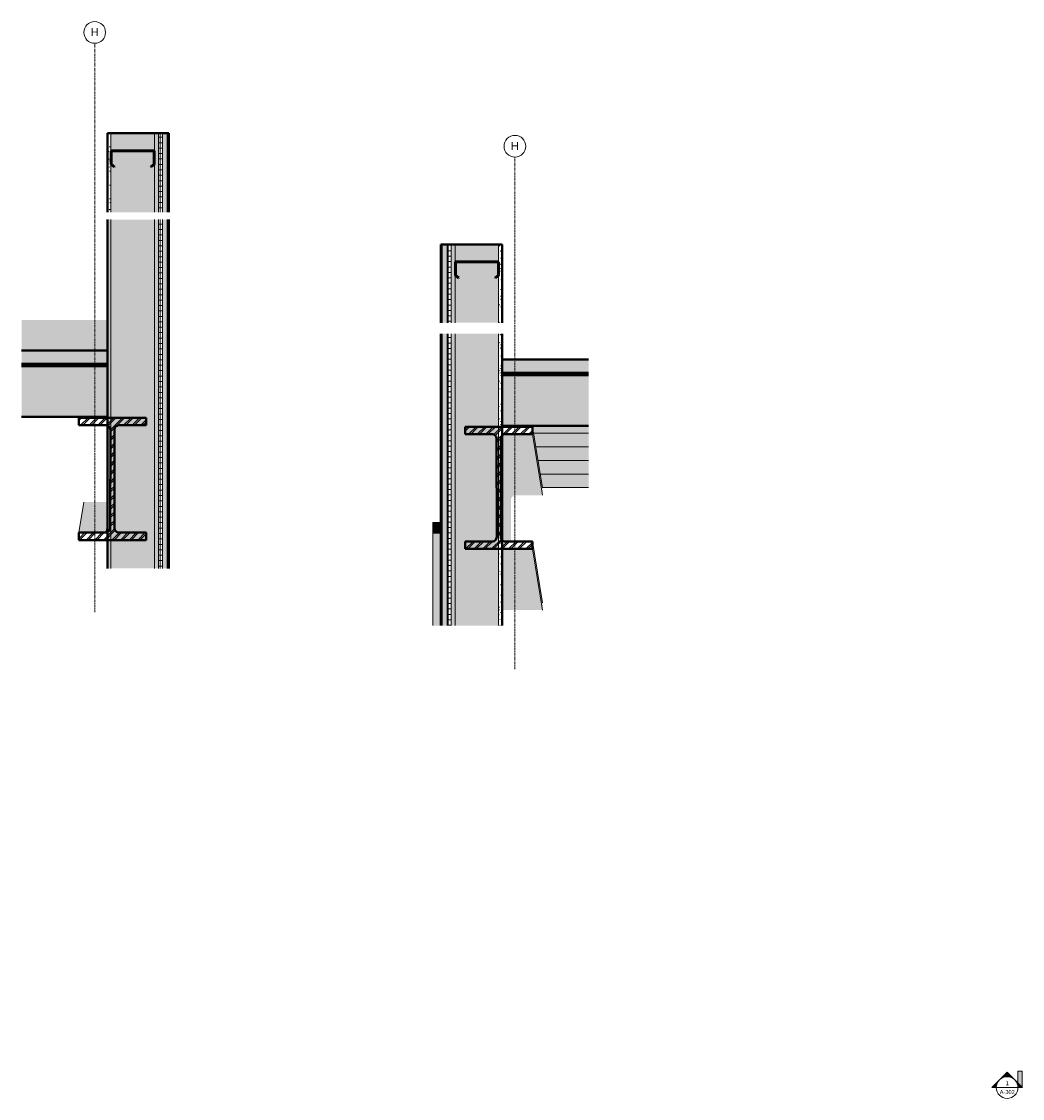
# Model space of a CAD drawing. Header units: inches. Extents: x 22771 to 24314, y 39 to 374.
# Drawn here: x 22770.8 to 22955.2, y 38.6 to 237 of the extents above; entities that cross this region are included whole.
import ezdxf

# ---------------------------------------------------------------- set-up
doc = ezdxf.new("R2010")
doc.units = ezdxf.units.IN
doc.header["$MEASUREMENT"] = 0
doc.linetypes.add('Grid Line 1_2_', pattern=[0.875, 0.5, -0.125, 0.125, -0.125])
for name, color, linetype, lineweight in [('A-CLNG', 13, 'Continuous', 18), ('A-GLAZ-CWMG', 51, 'Continuous', 9), ('A-ROOF', 132, 'Continuous', 18), ('A-WALL', 113, 'Continuous', 18), ('A-WALL-PATT', 111, 'Continuous', 70), ('G-ANNO-SYMB', 111, 'Continuous', 9), ('L-SITE-WALL', 31, 'Continuous', 18), ('S-BEAM', 12, 'Continuous', 9), ('S-GRID', 1, 'Continuous', 9), ('S-GRID-IDEN', 1, 'Continuous', 9)]:
    doc.layers.add(name, color=color, linetype=linetype, lineweight=lineweight)
doc.styles.add('Arial', font='arial.ttf', dxfattribs={"height": 1.475299})
doc.styles.add('Arial_1', font='arial.ttf', dxfattribs={"height": 0.73765})
pattern_1 = [(0, (22020.337, 107.706), (0, 1), []), (90, (22020.337, 107.706), (-1, 6e-17), [])]
pattern_2 = [(0, (22020.337, 107.706), (2.56, 0.64), [0.106, -1.814, 0.106, -1.814, -10.24]), (0, (22020.337, 107.706), (2.56, 0.64), [-3.84, 0.106, -3.734, 0.106, -1.814, -4.48]), (0, (22020.337, 107.706), (2.56, 0.64), [-9.6, 0.106, -1.174, 0.106, -3.094]), (120, (22021.297, 108.026), (-1.83425626, 1.89702503), [0.106, -1.814, 0.106, -1.814, -10.24]), (120, (22021.297, 108.026), (-1.83425626, 1.89702503), [-3.84, 0.106, -3.734, 0.106, -1.814, -4.48]), (120, (22021.297, 108.026), (-1.83425626, 1.89702503), [-9.6, 0.106, -1.174, 0.106, -3.094]), (240, (22021.617, 109.306), (-0.72574374, -2.53702503), [0.106, -1.814, 0.106, -1.814, -10.24]), (240, (22021.617, 109.306), (-0.72574374, -2.53702503), [-3.84, 0.106, -3.734, 0.106, -1.814, -4.48]), (240, (22021.617, 109.306), (-0.72574374, -2.53702503), [-9.6, 0.106, -1.174, 0.106, -3.094])]
pattern_3 = [(45, (22020.337, 107.706), (-0.7919596, 0.7919596), []), (45, (22020.337, 108.906), (-0.7919596, 0.7919596), [])]
pattern_4 = [(0, (-21557.589, 96.799), (0, 1), []), (90, (-21557.589, 96.799), (-1, 6e-17), [])]
pattern_5 = [(0, (-21557.589, 96.799), (2.56, 0.64), [0.106, -1.814, 0.106, -1.814, -10.24]), (0, (-21557.589, 96.799), (2.56, 0.64), [-3.84, 0.106, -3.734, 0.106, -1.814, -4.48]), (0, (-21557.589, 96.799), (2.56, 0.64), [-9.6, 0.106, -1.174, 0.106, -3.094]), (120, (-21556.629, 97.119), (-1.834256258, 1.897025034), [0.106, -1.814, 0.106, -1.814, -10.24]), (120, (-21556.629, 97.119), (-1.834256258, 1.897025034), [-3.84, 0.106, -3.734, 0.106, -1.814, -4.48]), (120, (-21556.629, 97.119), (-1.834256258, 1.897025034), [-9.6, 0.106, -1.174, 0.106, -3.094]), (240, (-21556.309, 98.399), (-0.725743742, -2.537025034), [0.106, -1.814, 0.106, -1.814, -10.24]), (240, (-21556.309, 98.399), (-0.725743742, -2.537025034), [-3.84, 0.106, -3.734, 0.106, -1.814, -4.48]), (240, (-21556.309, 98.399), (-0.725743742, -2.537025034), [-9.6, 0.106, -1.174, 0.106, -3.094])]
pattern_6 = [(45, (-21557.589, 96.799), (-0.7919596, 0.7919596), []), (45, (-21557.589, 97.999), (-0.7919596, 0.7919596), [])]

# ---------------------------------------------------------------- blocks, each defined once
blk = doc.blocks.new('Girt_C - 8_D-943834-Section 7 - Callout 1 - Callout 1')
at = {"layer": 'S-BEAM'}
h = blk.add_hatch(dxfattribs=at)
h.set_pattern_fill('FP_3', color=256, style=0, pattern_type=2)
h.set_pattern_definition(pattern_3)
h.paths.add_polyline_path([(22787.88, 210.23), (22787.95, 210.32), (22787.41, 210.77), (22787.41, 213.09), (22787.44, 213.14), (22787.49, 213.16), (22795.12, 213.16), (22795.17, 213.14), (22795.19, 213.09), (22795.19, 210.77), (22794.66, 210.32), (22794.73, 210.23), (22795.3, 210.72), (22795.3, 213.08), (22795.25, 213.22), (22795.12, 213.27), (22787.49, 213.27), (22787.36, 213.22), (22787.3, 213.08), (22787.3, 210.72)], flags=0)
at = {"layer": 'S-BEAM', "lineweight": 50}
for p, q in [((22787.3, 213.08), (22787.3, 210.72)), ((22787.41, 210.77), (22787.41, 213.09)), ((22795.12, 213.27), (22787.49, 213.27)), ((22787.49, 213.16), (22795.12, 213.16)), ((22795.19, 213.09), (22795.19, 210.77)), ((22795.3, 210.72), (22795.3, 213.08)), ((22787.3, 210.72), (22787.88, 210.23)), ((22787.95, 210.32), (22787.41, 210.77)), ((22795.19, 210.77), (22794.66, 210.32)), ((22794.73, 210.23), (22795.3, 210.72)), ((22787.88, 210.23), (22787.95, 210.32)), ((22794.66, 210.32), (22794.73, 210.23))]:
    blk.add_line(p, q, dxfattribs=at)
for centre, radius, start, end in [((22787.49, 213.08), 0.188, 90, 180), ((22787.49, 213.08), 0.0782, 90, 176.9576), ((22795.12, 213.08), 0.188, 0, 90), ((22795.12, 213.08), 0.0782, 2.1227, 90)]:
    blk.add_arc(centre, radius, start, end, dxfattribs=at)
blk = doc.blocks.new('W-Wide Flange - W21X166-948457-Section 7 - Callout 1 - Callout 1')
at = {"layer": 'S-BEAM'}
h = blk.add_hatch(dxfattribs=at)
h.set_pattern_fill('FP_3', color=256, style=0, pattern_type=2)
h.set_pattern_definition(pattern_3)
h.paths.add_polyline_path([(22781.36, 141.5), (22793.76, 141.5), (22793.76, 142.86), (22788.82, 142.86), (22788.63, 142.89), (22788.44, 142.95), (22788.27, 143.06), (22788.13, 143.2), (22788.02, 143.37), (22787.96, 143.56), (22787.93, 143.76), (22787.94, 161.77), (22787.96, 161.97), (22788.03, 162.16), (22788.13, 162.33), (22788.28, 162.47), (22788.44, 162.57), (22788.63, 162.64), (22788.83, 162.66), (22793.77, 162.66), (22793.77, 164.02), (22781.37, 164.02), (22781.36, 162.66), (22786.3, 162.66), (22786.5, 162.64), (22786.69, 162.57), (22786.85, 162.47), (22787, 162.33), (22787.1, 162.16), (22787.17, 161.97), (22787.19, 161.77), (22787.18, 143.76), (22787.16, 143.56), (22787.1, 143.37), (22786.99, 143.2), (22786.85, 143.06), (22786.68, 142.95), (22786.49, 142.89), (22786.29, 142.86), (22781.36, 142.86)], flags=0)
for points in [[(22781.37, 164.02), (22786.68, 164.02), (22786.68, 164.2), (22781.39, 164.2)], [(22786.29, 142.86), (22786.68, 145.17), (22786.68, 148.48), (22784.54, 148.48), (22782.29, 148.48), (22781.36, 142.86), (22784.18, 142.86)], [(22786.29, 142.86), (22786.49, 142.89), (22786.68, 142.95), (22786.68, 145.17), (22786.41, 143.53)]]:
    blk.add_hatch(color=256, dxfattribs=at).paths.add_polyline_path(points, flags=0)
at = {"layer": 'S-BEAM', "lineweight": 50}
for p, q in [((22781.37, 164.02), (22781.36, 162.66)), ((22793.77, 164.02), (22781.37, 164.02)), ((22793.77, 162.66), (22793.77, 164.02)), ((22781.36, 162.66), (22786.3, 162.66)), ((22787.19, 161.77), (22787.18, 143.76)), ((22787.93, 143.76), (22787.94, 161.77)), ((22788.83, 162.66), (22793.77, 162.66)), ((22786.29, 142.86), (22781.36, 142.86)), ((22781.36, 142.86), (22781.36, 141.5)), ((22793.76, 142.86), (22788.82, 142.86)), ((22793.76, 141.5), (22793.76, 142.86)), ((22781.36, 141.5), (22793.76, 141.5))]:
    blk.add_line(p, q, dxfattribs=at)
at = {"layer": 'S-BEAM'}
for p, q in [((22781.37, 164.02), (22781.39, 164.2)), ((22782.29, 148.48), (22781.36, 142.86))]:
    blk.add_line(p, q, dxfattribs=at)
at = {"layer": 'S-BEAM', "lineweight": 50, "flags": 128}
for points in [[(22786.3, 162.66), (22786.5, 162.64), (22786.69, 162.57), (22786.85, 162.47), (22787, 162.33), (22787.1, 162.16), (22787.17, 161.97), (22787.19, 161.77)], [(22787.94, 161.77), (22787.96, 161.97), (22788.03, 162.16), (22788.13, 162.33), (22788.28, 162.47), (22788.44, 162.57), (22788.63, 162.64), (22788.83, 162.66)], [(22787.18, 143.76), (22787.16, 143.56), (22787.1, 143.37), (22786.99, 143.2), (22786.85, 143.06), (22786.68, 142.95), (22786.49, 142.89), (22786.29, 142.86)], [(22788.82, 142.86), (22788.63, 142.89), (22788.44, 142.95), (22788.27, 143.06), (22788.13, 143.2), (22788.02, 143.37), (22787.96, 143.56), (22787.93, 143.76)]]:
    blk.add_lwpolyline(points, dxfattribs=at)
blk = doc.blocks.new('Girt_C - 8_D-943834-Section 15 - Callout 1 - Callout 1')
at = {"layer": 'S-BEAM'}
h = blk.add_hatch(dxfattribs=at)
h.set_pattern_fill('FP_6', color=256, style=0, pattern_type=2)
h.set_pattern_definition(pattern_6)
h.paths.add_polyline_path([(-22787.88, 189.77), (-22787.3, 190.25), (-22787.3, 192.61), (-22787.36, 192.75), (-22787.49, 192.8), (-22795.12, 192.8), (-22795.25, 192.75), (-22795.3, 192.61), (-22795.3, 190.25), (-22794.73, 189.77), (-22794.66, 189.85), (-22795.19, 190.3), (-22795.19, 192.62), (-22795.17, 192.67), (-22795.12, 192.69), (-22787.49, 192.69), (-22787.44, 192.67), (-22787.41, 192.62), (-22787.41, 190.3), (-22787.95, 189.85)], flags=0)
at = {"layer": 'S-BEAM', "lineweight": 50}
for p, q in [((-22795.3, 192.61), (-22795.3, 190.25)), ((-22795.19, 190.3), (-22795.19, 192.62)), ((-22787.49, 192.8), (-22795.12, 192.8)), ((-22795.12, 192.69), (-22787.49, 192.69)), ((-22787.41, 192.62), (-22787.41, 190.3)), ((-22787.3, 190.25), (-22787.3, 192.61)), ((-22795.3, 190.25), (-22794.73, 189.77)), ((-22794.66, 189.85), (-22795.19, 190.3)), ((-22794.73, 189.77), (-22794.66, 189.85)), ((-22787.41, 190.3), (-22787.95, 189.85)), ((-22787.95, 189.85), (-22787.88, 189.77)), ((-22787.88, 189.77), (-22787.3, 190.25))]:
    blk.add_line(p, q, dxfattribs=at)
for centre, radius, start, end in [((-22795.12, 192.61), 0.188, 90, 180), ((-22795.12, 192.61), 0.0782, 90, 177.8773), ((-22787.49, 192.61), 0.188, 0, 90), ((-22787.49, 192.61), 0.0782, 3.0424, 90)]:
    blk.add_arc(centre, radius, start, end, dxfattribs=at)
blk = doc.blocks.new('W-Wide Flange - W21X166-948457-Section 15 - Callout 1 - Callout 1')
at = {"layer": 'S-BEAM'}
h = blk.add_hatch(dxfattribs=at)
h.set_pattern_fill('FP_6', color=256, style=0, pattern_type=2)
h.set_pattern_definition(pattern_6)
h.paths.add_polyline_path([(-22781.08, 139.85), (-22781.08, 141.21), (-22786.02, 141.21), (-22786.22, 141.23), (-22786.41, 141.3), (-22786.57, 141.4), (-22786.72, 141.54), (-22786.82, 141.71), (-22786.89, 141.9), (-22786.91, 142.1), (-22786.92, 160.11), (-22786.89, 160.31), (-22786.83, 160.5), (-22786.72, 160.67), (-22786.58, 160.81), (-22786.41, 160.92), (-22786.22, 160.98), (-22786.03, 161), (-22781.09, 161), (-22781.09, 162.37), (-22793.49, 162.37), (-22793.49, 161), (-22788.56, 161), (-22788.36, 160.98), (-22788.17, 160.92), (-22788, 160.81), (-22787.86, 160.67), (-22787.75, 160.5), (-22787.69, 160.31), (-22787.67, 160.11), (-22787.66, 142.1), (-22787.68, 141.9), (-22787.75, 141.71), (-22787.85, 141.54), (-22787.99, 141.4), (-22788.16, 141.3), (-22788.35, 141.23), (-22788.55, 141.21), (-22793.48, 141.21), (-22793.48, 139.85), (-22790.44, 139.85)], flags=0)
h = blk.add_hatch(color=256, dxfattribs=at)
edge = h.paths.add_edge_path(flags=0)
edge.add_line((-22785.04, 148.92), (-22785.02, 149.08))
edge.add_line((-22785.02, 149.08), (-22785, 149.15))
edge.add_line((-22785, 149.15), (-22784.98, 149.18))
edge.add_line((-22784.98, 149.18), (-22784.89, 149.36))
edge.add_line((-22784.89, 149.36), (-22784.81, 149.46))
edge.add_line((-22784.81, 149.46), (-22784.76, 149.51))
edge.add_line((-22784.76, 149.51), (-22784.64, 149.6))
edge.add_line((-22784.64, 149.6), (-22784.58, 149.64))
edge.add_line((-22784.58, 149.64), (-22784.45, 149.7))
edge.add_line((-22784.45, 149.7), (-22784.4, 149.71))
edge.add_line((-22784.4, 149.71), (-22784.16, 149.75))
edge.add_line((-22784.16, 149.75), (-22786.03, 161))
edge.add_line((-22786.03, 161), (-22786.22, 160.98))
edge.add_line((-22786.22, 160.98), (-22786.41, 160.92))
edge.add_line((-22786.41, 160.92), (-22786.58, 160.81))
edge.add_line((-22786.58, 160.81), (-22786.68, 160.71))
edge.add_line((-22786.68, 160.71), (-22786.68, 158.68))
edge.add_line((-22786.68, 158.68), (-22785.06, 148.93))
edge.add_line((-22785.06, 148.93), (-22785.05, 148.86))
h = blk.add_hatch(color=256, dxfattribs=at)
edge = h.paths.add_edge_path(flags=0)
edge.add_line((-22781.5, 149.75), (-22779.22, 149.75))
edge.add_line((-22779.22, 149.75), (-22781.09, 161))
edge.add_line((-22781.09, 161), (-22786.03, 161))
edge.add_line((-22786.03, 161), (-22784.16, 149.75))
for points in [[(-22779.22, 149.75), (-22779.22, 151.11), (-22781.09, 162.37), (-22781.09, 161), (-22779.25, 149.91)], [(-22779.22, 128.59), (-22779.22, 129.95), (-22781.08, 141.21), (-22781.08, 139.85), (-22780.97, 139.18)]]:
    blk.add_hatch(color=256, dxfattribs=at).paths.add_polyline_path(points, flags=0)
h = blk.add_hatch(color=256, dxfattribs=at)
edge = h.paths.add_edge_path(flags=0)
edge.add_line((-22785.05, 148.86), (-22786.68, 158.68))
edge.add_line((-22786.68, 158.68), (-22786.68, 141.5))
edge.add_line((-22786.68, 141.5), (-22786.57, 141.4))
edge.add_line((-22786.57, 141.4), (-22786.41, 141.3))
edge.add_line((-22786.41, 141.3), (-22786.22, 141.23))
edge.add_line((-22786.22, 141.23), (-22786.02, 141.21))
edge.add_line((-22786.02, 141.21), (-22785.05, 141.21))
h = blk.add_hatch(color=256, dxfattribs=at)
edge = h.paths.add_edge_path(flags=0)
edge.add_line((-22782.85, 128.59), (-22779.22, 128.59))
edge.add_line((-22779.22, 128.59), (-22781.08, 139.85))
edge.add_line((-22781.08, 139.85), (-22786.68, 139.85))
edge.add_line((-22786.68, 139.85), (-22786.68, 129.28))
edge.add_line((-22786.68, 129.28), (-22786.68, 128.59))
at = {"layer": 'S-BEAM', "lineweight": 50}
for p, q in [((-22781.09, 162.37), (-22793.49, 162.37)), ((-22793.49, 162.37), (-22793.49, 161)), ((-22793.49, 161), (-22788.56, 161)), ((-22786.03, 161), (-22781.09, 161)), ((-22781.09, 161), (-22781.09, 162.37)), ((-22787.67, 160.11), (-22787.66, 142.1)), ((-22786.91, 142.1), (-22786.92, 160.11)), ((-22788.55, 141.21), (-22793.48, 141.21)), ((-22793.48, 141.21), (-22793.48, 139.85)), ((-22781.08, 141.21), (-22786.02, 141.21)), ((-22781.08, 139.85), (-22781.08, 141.21)), ((-22793.48, 139.85), (-22781.08, 139.85))]:
    blk.add_line(p, q, dxfattribs=at)
at = {"layer": 'S-BEAM'}
for p, q in [((-22779.22, 151.11), (-22781.09, 162.37)), ((-22779.22, 149.75), (-22781.09, 161)), ((-22781.08, 141.21), (-22779.22, 129.95)), ((-22779.22, 128.59), (-22781.08, 139.85))]:
    blk.add_line(p, q, dxfattribs=at)
at = {"layer": 'S-BEAM', "lineweight": 50, "flags": 128}
for points in [[(-22788.56, 161), (-22788.36, 160.98), (-22788.17, 160.92), (-22788, 160.81), (-22787.86, 160.67), (-22787.75, 160.5), (-22787.69, 160.31), (-22787.67, 160.11)], [(-22786.92, 160.11), (-22786.89, 160.31), (-22786.83, 160.5), (-22786.72, 160.67), (-22786.58, 160.81), (-22786.41, 160.92), (-22786.22, 160.98), (-22786.03, 161)], [(-22787.66, 142.1), (-22787.68, 141.9), (-22787.75, 141.71), (-22787.85, 141.54), (-22787.99, 141.4), (-22788.16, 141.3), (-22788.35, 141.23), (-22788.55, 141.21)], [(-22786.02, 141.21), (-22786.22, 141.23), (-22786.41, 141.3), (-22786.57, 141.4), (-22786.72, 141.54), (-22786.82, 141.71), (-22786.89, 141.9), (-22786.91, 142.1)]]:
    blk.add_lwpolyline(points, dxfattribs=at)
blk = doc.blocks.new('Rectangular Mullion - Rectangular Mullion 1-769363-Section 15 - Callout 1 - Callout 1')
at = {"layer": 'A-GLAZ-CWMG'}
blk.add_hatch(color=256, dxfattribs=at).paths.add_polyline_path([(-22799.43, 142.75), (-22797.93, 142.75), (-22797.93, 144.75), (-22799.43, 144.75)], flags=0)
for p, q in [((-22797.93, 144.75), (-22799.43, 144.75)), ((-22799.43, 144.75), (-22799.43, 142.75)), ((-22799.43, 142.75), (-22797.93, 142.75))]:
    blk.add_line(p, q, dxfattribs=at)
blk = doc.blocks.new('Rectangular Mullion - Rectangular Mullion 1-827438-Section 15 - Callout 1 - Callout 1')
at = {"layer": 'A-GLAZ-CWMG'}
h = blk.add_hatch(color=256, dxfattribs=at)
edge = h.paths.add_edge_path(flags=0)
edge.add_line((-22797.93, 125.74), (-22797.93, 142.75))
edge.add_line((-22797.93, 142.75), (-22799.43, 142.75))
edge.add_line((-22799.43, 142.75), (-22799.43, 125.74))
for p, q in [((-22799.43, 142.75), (-22797.93, 142.75)), ((-22799.43, 125.74), (-22799.43, 142.75))]:
    blk.add_line(p, q, dxfattribs=at)
blk = doc.blocks.new('Girt_Z - 8_D-943828-Section 15 - Callout 1 - Callout 1')
at = {"layer": 'S-BEAM'}
for points in [[(-22770.73, 161.26), (-22770.73, 161.44), (-22780.94, 161.44), (-22780.91, 161.26), (-22775.65, 161.26)], [(-22770.73, 161.16), (-22770.73, 161.26), (-22780.91, 161.26), (-22780.89, 161.16), (-22775.65, 161.16)]]:
    blk.add_hatch(color=256, dxfattribs=at).paths.add_polyline_path(points, flags=0)
blk.add_line((-22770.73, 161.16), (-22780.89, 161.16), dxfattribs=at)
blk = doc.blocks.new('Girt_Z - 8_D-V1-Section 15 - Callout 1 - Callout 1')
at = {"layer": 'S-BEAM'}
for points in [[(-22770.73, 158.76), (-22770.73, 158.94), (-22780.52, 158.94), (-22780.49, 158.76), (-22773.19, 158.76)], [(-22770.73, 158.66), (-22770.73, 158.76), (-22780.49, 158.76), (-22780.48, 158.66), (-22773.19, 158.66)]]:
    blk.add_hatch(color=256, dxfattribs=at).paths.add_polyline_path(points, flags=0)
blk.add_line((-22770.73, 158.66), (-22780.48, 158.66), dxfattribs=at)
blk = doc.blocks.new('Girt_Z - 8_D-V2-Section 15 - Callout 1 - Callout 1')
at = {"layer": 'S-BEAM'}
for points in [[(-22770.73, 156.26), (-22770.73, 156.44), (-22780.11, 156.44), (-22780.08, 156.26), (-22773.19, 156.26)], [(-22770.73, 156.16), (-22770.73, 156.26), (-22780.08, 156.26), (-22780.06, 156.16), (-22773.19, 156.16)]]:
    blk.add_hatch(color=256, dxfattribs=at).paths.add_polyline_path(points, flags=0)
blk.add_line((-22770.73, 156.16), (-22780.06, 156.16), dxfattribs=at)
blk = doc.blocks.new('Girt_Z - 8_D-V3-Section 15 - Callout 1 - Callout 1')
at = {"layer": 'S-BEAM'}
for points in [[(-22770.73, 153.76), (-22770.73, 153.95), (-22779.69, 153.95), (-22779.66, 153.76), (-22775.65, 153.76)], [(-22770.73, 153.66), (-22770.73, 153.76), (-22779.66, 153.76), (-22779.65, 153.66), (-22775.65, 153.66)]]:
    blk.add_hatch(color=256, dxfattribs=at).paths.add_polyline_path(points, flags=0)
blk.add_line((-22770.73, 153.66), (-22779.65, 153.66), dxfattribs=at)
blk = doc.blocks.new('Girt_Z - 8_D-V4-Section 15 - Callout 1 - Callout 1')
at = {"layer": 'S-BEAM'}
for points in [[(-22770.73, 151.26), (-22770.73, 151.45), (-22779.28, 151.45), (-22779.25, 151.26), (-22779.22, 151.26)], [(-22770.73, 151.17), (-22770.73, 151.26), (-22779.25, 151.26), (-22779.23, 151.17), (-22779.22, 151.17)]]:
    blk.add_hatch(color=256, dxfattribs=at).paths.add_polyline_path(points, flags=0)
blk.add_line((-22770.73, 151.17), (-22779.23, 151.17), dxfattribs=at)
blk = doc.blocks.new('Grid - Grid Head - Circle-14747-Section 7 - Callout 1 - Callout 1')
at = {"layer": 'S-GRID-IDEN'}
blk.add_circle((22784.3, 235.03), 2, dxfattribs=at)
blk = doc.blocks.new('Grid - Grid Head - Circle-14747-Section 15 - Callout 1 - Callout 1')
at = {"layer": 'S-GRID-IDEN'}
blk.add_circle((-22784.3, 214.05), 2, dxfattribs=at)
blk = doc.blocks.new('Section - 3_32_ x 3_8_-18514-Detail 0')
at = {"layer": 'G-ANNO-SYMB'}
blk.add_hatch(color=256, dxfattribs=at).paths.add_polyline_path([(-22505.17, 43.61), (-22505.17, 40.61), (-22504.42, 40.61), (-22504.42, 43.61)], flags=0)
for p, q in [((-22505.17, 43.61), (-22504.42, 43.61)), ((-22505.17, 40.61), (-22505.17, 43.61)), ((-22504.42, 43.61), (-22504.42, 40.61)), ((-22504.42, 40.61), (-22505.17, 40.61))]:
    blk.add_line(p, q, dxfattribs=at)
blk = doc.blocks.new('Section - Section Head - Filled-1526-Detail 0')
at = {"layer": 'G-ANNO-SYMB'}
h = blk.add_hatch(color=256, dxfattribs=at)
edge = h.paths.add_edge_path(flags=0)
edge.add_arc((-22507.17, 40.61), 2, 137.9216, 180)
edge.add_line((-22509.18, 40.61), (-22510, 40.61))
edge.add_line((-22510, 40.61), (-22508.66, 41.95))
h = blk.add_hatch(color=256, dxfattribs=at)
edge = h.paths.add_edge_path(flags=0)
edge.add_line((-22508.59, 42.02), (-22507.17, 43.44))
edge.add_line((-22507.17, 43.44), (-22507.17, 42.61))
edge.add_arc((-22507.17, 40.61), 2, 90, 135)
h = blk.add_hatch(color=256, dxfattribs=at)
edge = h.paths.add_edge_path(flags=0)
edge.add_arc((-22507.17, 40.61), 2, 45, 90)
edge.add_line((-22507.17, 42.61), (-22507.17, 43.44))
edge.add_line((-22507.17, 43.44), (-22505.76, 42.02))
h = blk.add_hatch(color=256, dxfattribs=at)
edge = h.paths.add_edge_path(flags=0)
edge.add_line((-22505.69, 41.95), (-22504.35, 40.61))
edge.add_line((-22504.35, 40.61), (-22505.17, 40.61))
edge.add_arc((-22507.17, 40.61), 2, 0, 42.0784)
for p, q in [((-22507.17, 43.44), (-22510, 40.61)), ((-22508.66, 41.95), (-22510, 40.61)), ((-22507.17, 43.44), (-22508.59, 42.02)), ((-22507.17, 43.44), (-22504.35, 40.61)), ((-22507.17, 42.61), (-22507.17, 43.44)), ((-22505.76, 42.02), (-22507.17, 43.44)), ((-22507.17, 43.44), (-22507.17, 42.61)), ((-22504.35, 40.61), (-22505.69, 41.95)), ((-22509.17, 40.61), (-22510, 40.61)), ((-22510, 40.61), (-22509.18, 40.61)), ((-22505.17, 40.61), (-22504.35, 40.61)), ((-22505.17, 40.61), (-22504.35, 40.61))]:
    blk.add_line(p, q, dxfattribs=at)
for start, end in [(137.9216, 180), (0, 180), (90, 135), (45, 90), (0, 42.0784), (180, 360)]:
    blk.add_arc((-22507.17, 40.61), 2, start, end, dxfattribs=at)

msp = doc.modelspace()

# ---------------------------------------------------------------- hatches: boundary and pattern name
at = {"layer": 'A-CLNG'}
msp.add_hatch(color=256, dxfattribs=at).paths.add_polyline_path([(22786.68, 164.2), (22786.68, 173.96), (22770.83, 173.96), (22770.83, 164.2)], flags=0)
h = msp.add_hatch(color=256, dxfattribs=at)
edge = h.paths.add_edge_path(flags=0)
edge.add_line((22875.28, 172.3), (22859.33, 172.3))
edge.add_line((22859.33, 172.3), (22859.33, 162.54))
edge.add_line((22859.33, 162.54), (22870.35, 162.54))
edge.add_line((22870.35, 162.54), (22875.28, 162.54))
at = {"layer": 'A-CLNG', "lineweight": 5}
msp.add_hatch(color=256, dxfattribs=at).paths.add_polyline_path([(22875.28, 151.28), (22875.28, 151.28), (22875.28, 162.54), (22859.33, 162.54), (22859.33, 162.37), (22864.92, 162.36), (22865.07, 161.44), (22875.28, 161.44), (22875.28, 161.16), (22865.12, 161.16), (22865.48, 158.94), (22875.28, 158.94), (22875.28, 158.66), (22865.53, 158.66), (22865.9, 156.44), (22875.28, 156.44), (22875.28, 156.16), (22865.94, 156.16), (22866.31, 153.95), (22875.28, 153.95), (22875.28, 153.66), (22866.36, 153.66), (22866.73, 151.45), (22875.28, 151.45), (22875.28, 151.29)], flags=0)
at = {"layer": 'A-ROOF'}
h = msp.add_hatch(color=256, dxfattribs=at)
edge = h.paths.add_edge_path(flags=0)
edge.add_line((22770.83, 176.41), (22786.68, 176.41))
edge.add_line((22786.68, 176.41), (22786.68, 182.03))
edge.add_line((22786.68, 182.03), (22770.83, 182.03))
h = msp.add_hatch(color=256, dxfattribs=at)
edge = h.paths.add_edge_path(flags=0)
edge.add_line((22770.83, 173.54), (22786.68, 173.54))
edge.add_line((22786.68, 173.54), (22786.68, 176.41))
edge.add_line((22786.68, 176.41), (22770.83, 176.41))
msp.add_hatch(color=256, dxfattribs=at).paths.add_polyline_path([(22865.42, 171.88), (22875.28, 171.88), (22875.28, 174.76), (22859.33, 174.76), (22859.33, 171.88), (22860.49, 171.88)], flags=0)
at = {"layer": 'A-WALL-PATT', "lineweight": 9}
h = msp.add_hatch(dxfattribs=at)
h.set_pattern_fill('FP_2', color=256, style=0, pattern_type=2)
h.set_pattern_definition(pattern_2)
edge = h.paths.add_edge_path(flags=0)
edge.add_line((22787.3, 201.89), (22787.3, 216.45))
edge.add_line((22787.3, 216.45), (22786.68, 216.45))
edge.add_line((22786.68, 216.45), (22786.68, 201.89))
h = msp.add_hatch(dxfattribs=at)
h.set_pattern_fill('FP_1', color=256, style=0, pattern_type=2)
h.set_pattern_definition(pattern_1)
edge = h.paths.add_edge_path(flags=0)
edge.add_line((22796.8, 201.89), (22796.8, 216.45))
edge.add_line((22796.8, 216.45), (22796.05, 216.45))
edge.add_line((22796.05, 216.45), (22796.05, 201.89))
h = msp.add_hatch(dxfattribs=at)
h.set_pattern_fill('FP_2', color=256, style=0, pattern_type=2)
h.set_pattern_definition(pattern_2)
h.paths.add_polyline_path([(22786.68, 136.28), (22787.3, 136.28), (22787.3, 200.53), (22786.68, 200.53), (22786.68, 140.29)], flags=0)
h = msp.add_hatch(dxfattribs=at)
h.set_pattern_fill('FP_1', color=256, style=0, pattern_type=2)
h.set_pattern_definition(pattern_1)
h.paths.add_polyline_path([(22796.48, 136.28), (22796.8, 136.28), (22796.8, 200.53), (22796.05, 200.53), (22796.05, 136.28)], flags=0)
h = msp.add_hatch(dxfattribs=at)
h.set_pattern_fill('FP_4', color=256, style=0, pattern_type=2)
h.set_pattern_definition(pattern_4)
h.paths.add_polyline_path([(22849.95, 181.54), (22849.95, 195.98), (22849.2, 195.98), (22849.2, 181.54), (22849.91, 181.54)], flags=0)
h = msp.add_hatch(dxfattribs=at)
h.set_pattern_fill('FP_5', color=256, style=0, pattern_type=2)
h.set_pattern_definition(pattern_5)
h.paths.add_polyline_path([(22859.33, 181.54), (22859.33, 195.98), (22858.7, 195.98), (22858.7, 181.54), (22859.29, 181.54)], flags=0)
h = msp.add_hatch(dxfattribs=at)
h.set_pattern_fill('FP_4', color=256, style=0, pattern_type=2)
h.set_pattern_definition(pattern_4)
edge = h.paths.add_edge_path(flags=0)
edge.add_line((22849.95, 125.74), (22849.95, 179.5))
edge.add_line((22849.95, 179.5), (22849.2, 179.5))
edge.add_line((22849.2, 179.5), (22849.2, 125.74))
h = msp.add_hatch(dxfattribs=at)
h.set_pattern_fill('FP_5', color=256, style=0, pattern_type=2)
h.set_pattern_definition(pattern_5)
edge = h.paths.add_edge_path(flags=0)
edge.add_line((22859.33, 125.74), (22859.33, 179.5))
edge.add_line((22859.33, 179.5), (22858.7, 179.5))
edge.add_line((22858.7, 179.5), (22858.7, 125.74))
at = {"layer": 'L-SITE-WALL'}
h = msp.add_hatch(color=256, dxfattribs=at)
edge = h.paths.add_edge_path(flags=0)
edge.add_line((22795.3, 201.89), (22795.3, 216.45))
edge.add_line((22795.3, 216.45), (22787.3, 216.45))
edge.add_line((22787.3, 216.45), (22787.3, 201.89))
h = msp.add_hatch(color=256, dxfattribs=at)
edge = h.paths.add_edge_path(flags=0)
edge.add_line((22796.05, 201.89), (22796.05, 216.45))
edge.add_line((22796.05, 216.45), (22795.3, 216.45))
edge.add_line((22795.3, 216.45), (22795.3, 201.89))
h = msp.add_hatch(color=256, dxfattribs=at)
edge = h.paths.add_edge_path(flags=0)
edge.add_line((22797.68, 201.89), (22797.68, 216.45))
edge.add_line((22797.68, 216.45), (22796.8, 216.45))
edge.add_line((22796.8, 216.45), (22796.8, 201.89))
h = msp.add_hatch(color=256, dxfattribs=at)
edge = h.paths.add_edge_path(flags=0)
edge.add_line((22797.93, 201.89), (22797.93, 216.45))
edge.add_line((22797.93, 216.45), (22797.68, 216.45))
edge.add_line((22797.68, 216.45), (22797.68, 201.89))
for points in [[(22790.78, 136.28), (22795.3, 136.28), (22795.3, 200.53), (22787.3, 200.53), (22787.3, 136.28), (22788.63, 136.28)], [(22795.3, 136.28), (22796.05, 136.28), (22796.05, 200.53), (22795.3, 200.53), (22795.3, 144.31)], [(22797.3, 136.28), (22797.68, 136.28), (22797.68, 200.53), (22796.8, 200.53), (22796.8, 136.28)], [(22797.68, 136.28), (22797.93, 136.28), (22797.93, 200.53), (22797.68, 200.53), (22797.68, 152.34)], [(22848.33, 181.54), (22848.33, 195.98), (22848.08, 195.98), (22848.08, 181.54), (22848.09, 181.54)]]:
    msp.add_hatch(color=256, dxfattribs=at).paths.add_polyline_path(points, flags=0)
at = {"layer": 'L-SITE-WALL', "lineweight": 5}
for points in [[(22849.2, 181.54), (22849.2, 195.98), (22848.33, 195.98), (22848.33, 181.54), (22848.38, 181.54)], [(22850.7, 181.54), (22850.7, 195.98), (22849.95, 195.98), (22849.95, 181.54), (22850.66, 181.54)], [(22858.7, 181.54), (22858.7, 195.98), (22850.7, 195.98), (22850.7, 181.54), (22851.18, 181.54)]]:
    msp.add_hatch(color=256, dxfattribs=at).paths.add_polyline_path(points, flags=0)
at = {"layer": 'L-SITE-WALL'}
h = msp.add_hatch(color=256, dxfattribs=at)
edge = h.paths.add_edge_path(flags=0)
edge.add_line((22848.33, 125.74), (22848.33, 179.5))
edge.add_line((22848.33, 179.5), (22848.08, 179.5))
edge.add_line((22848.08, 179.5), (22848.08, 125.74))
at = {"layer": 'L-SITE-WALL', "lineweight": 5}
h = msp.add_hatch(color=256, dxfattribs=at)
edge = h.paths.add_edge_path(flags=0)
edge.add_line((22849.2, 125.74), (22849.2, 179.5))
edge.add_line((22849.2, 179.5), (22848.33, 179.5))
edge.add_line((22848.33, 179.5), (22848.33, 125.74))
h = msp.add_hatch(color=256, dxfattribs=at)
edge = h.paths.add_edge_path(flags=0)
edge.add_line((22850.7, 125.74), (22850.7, 179.5))
edge.add_line((22850.7, 179.5), (22849.95, 179.5))
edge.add_line((22849.95, 179.5), (22849.95, 125.74))
h = msp.add_hatch(color=256, dxfattribs=at)
edge = h.paths.add_edge_path(flags=0)
edge.add_line((22858.7, 125.74), (22858.7, 179.5))
edge.add_line((22858.7, 179.5), (22850.7, 179.5))
edge.add_line((22850.7, 179.5), (22850.7, 152.62))
edge.add_line((22850.7, 152.62), (22850.7, 125.74))

# ---------------------------------------------------------------- linework, layer by layer
at = {"layer": 'A-CLNG', "lineweight": 70}
for p, q in [((22786.68, 173.96), (22770.83, 173.96)), ((22786.68, 164.2), (22786.68, 173.96)), ((22875.28, 172.3), (22859.33, 172.3)), ((22859.33, 172.3), (22859.33, 171.88)), ((22859.33, 171.88), (22859.33, 162.54)), ((22770.83, 164.2), (22786.68, 164.2)), ((22859.33, 162.54), (22875.28, 162.54))]:
    msp.add_line(p, q, dxfattribs=at)
at = {"layer": 'A-ROOF', "lineweight": 70}
for p, q in [((22786.68, 176.41), (22770.83, 176.41)), ((22786.68, 173.96), (22786.68, 176.41)), ((22875.28, 174.76), (22859.33, 174.76)), ((22859.33, 174.76), (22859.33, 172.3)), ((22770.83, 173.54), (22786.68, 173.54)), ((22859.33, 171.88), (22875.28, 171.88))]:
    msp.add_line(p, q, dxfattribs=at)
at = {"layer": 'A-WALL'}
for p, q in [((22787.3, 201.89), (22787.3, 216.45)), ((22795.3, 201.89), (22795.3, 216.45)), ((22796.05, 201.89), (22796.05, 216.45)), ((22796.8, 201.89), (22796.8, 216.45)), ((22797.68, 201.89), (22797.68, 216.45)), ((22787.3, 136.28), (22787.3, 200.53)), ((22795.3, 136.28), (22795.3, 200.53)), ((22796.05, 136.28), (22796.05, 200.53)), ((22796.8, 136.28), (22796.8, 200.53)), ((22797.68, 136.28), (22797.68, 200.53)), ((22848.33, 195.98), (22848.33, 181.54)), ((22849.2, 195.98), (22849.2, 181.54)), ((22849.95, 195.98), (22849.95, 181.54)), ((22850.7, 195.98), (22850.7, 181.54)), ((22858.7, 195.98), (22858.7, 181.54)), ((22848.33, 179.5), (22848.33, 125.74)), ((22849.2, 179.5), (22849.2, 125.74)), ((22849.95, 179.5), (22849.95, 125.74)), ((22850.7, 179.5), (22850.7, 125.74)), ((22858.7, 179.5), (22858.7, 125.74))]:
    msp.add_line(p, q, dxfattribs=at)
at = {"layer": 'G-ANNO-SYMB'}
msp.add_line((22950.35, 40.61), (22954.35, 40.61), dxfattribs=at)
at = {"layer": 'L-SITE-WALL', "lineweight": 70}
for p, q in [((22797.93, 216.45), (22786.68, 216.45)), ((22786.68, 216.45), (22786.68, 201.89)), ((22797.93, 201.89), (22797.93, 216.45)), ((22786.68, 200.53), (22786.68, 176.41)), ((22797.93, 136.28), (22797.93, 200.53)), ((22848.08, 195.98), (22848.08, 181.54)), ((22859.33, 195.98), (22848.08, 195.98)), ((22859.33, 181.54), (22859.33, 195.98)), ((22848.08, 179.5), (22848.08, 125.74)), ((22859.33, 174.76), (22859.33, 179.5)), ((22786.68, 176.41), (22786.68, 176.41)), ((22786.68, 164.2), (22786.68, 136.28)), ((22859.33, 125.74), (22859.33, 162.54)), ((22859.33, 162.54), (22859.33, 162.54))]:
    msp.add_line(p, q, dxfattribs=at)

# ---------------------------------------------------------------- block references
at = {"layer": 'A-GLAZ-CWMG'}
for name in ['Rectangular Mullion - Rectangular Mullion 1-769363-Section 15 - Callout 1 - Callout 1', 'Rectangular Mullion - Rectangular Mullion 1-827438-Section 15 - Callout 1 - Callout 1']:
    msp.add_blockref(name, (45646.01, 0), dxfattribs=at)
at = {"layer": 'G-ANNO-SYMB'}
for name in ['Section - Section Head - Filled-1526-Detail 0', 'Section - 3_32_ x 3_8_-18514-Detail 0']:
    msp.add_blockref(name, (45459.53, 0), dxfattribs=at)
at = {"layer": 'S-BEAM'}
for name, p in [('Girt_C - 8_D-943834-Section 7 - Callout 1 - Callout 1', (0, 0)), ('Girt_C - 8_D-943834-Section 15 - Callout 1 - Callout 1', (45646.01, 0)), ('W-Wide Flange - W21X166-948457-Section 7 - Callout 1 - Callout 1', (0, 0)), ('W-Wide Flange - W21X166-948457-Section 15 - Callout 1 - Callout 1', (45646.01, 0)), ('Girt_Z - 8_D-943828-Section 15 - Callout 1 - Callout 1', (45646.01, 0)), ('Girt_Z - 8_D-V1-Section 15 - Callout 1 - Callout 1', (45646.01, 0)), ('Girt_Z - 8_D-V2-Section 15 - Callout 1 - Callout 1', (45646.01, 0)), ('Girt_Z - 8_D-V3-Section 15 - Callout 1 - Callout 1', (45646.01, 0)), ('Girt_Z - 8_D-V4-Section 15 - Callout 1 - Callout 1', (45646.01, 0))]:
    msp.add_blockref(name, p, dxfattribs=at)
at = {"layer": 'S-GRID-IDEN'}
for name, p in [('Grid - Grid Head - Circle-14747-Section 7 - Callout 1 - Callout 1', (0, 0)), ('Grid - Grid Head - Circle-14747-Section 15 - Callout 1 - Callout 1', (45646.01, 0))]:
    msp.add_blockref(name, p, dxfattribs=at)

# ---------------------------------------------------------------- texts
at = {"layer": 'G-ANNO-SYMB', "char_height": 0.738, "attachment_point": 2, "line_spacing_factor": 0.938532, "style": 'Arial_1'}
for s, insert, width in [('1', (22952.38, 41.79), 0.684), ('A-302', (22952.38, 40.15), 3.276)]:
    msp.add_mtext(s, dxfattribs=dict(at, insert=insert, width=width))

# ---------------------------------------------------------------- next in the draw order: texts
at = {"layer": 'S-GRID-IDEN', "char_height": 1.48, "width": 1.764, "attachment_point": 2, "line_spacing_factor": 0.938532, "style": 'Arial', "bg_fill": 3, "box_fill_scale": 1.25, "bg_fill_color": 0, "bg_fill_transparency": 0}
for insert in [(22784.3, 235.82), (22861.7, 214.84)]:
    msp.add_mtext('H', dxfattribs=dict(at, insert=insert))

# ---------------------------------------------------------------- next in the draw order: linework, layer by layer
at = {"layer": 'S-GRID', "linetype": 'Grid Line 1_2_'}
for p, q in [((22784.3, 128.22), (22784.3, 233.03)), ((22861.7, 117.68), (22861.7, 212.05))]:
    msp.add_line(p, q, dxfattribs=at)

doc.saveas('drawing.dxf')
